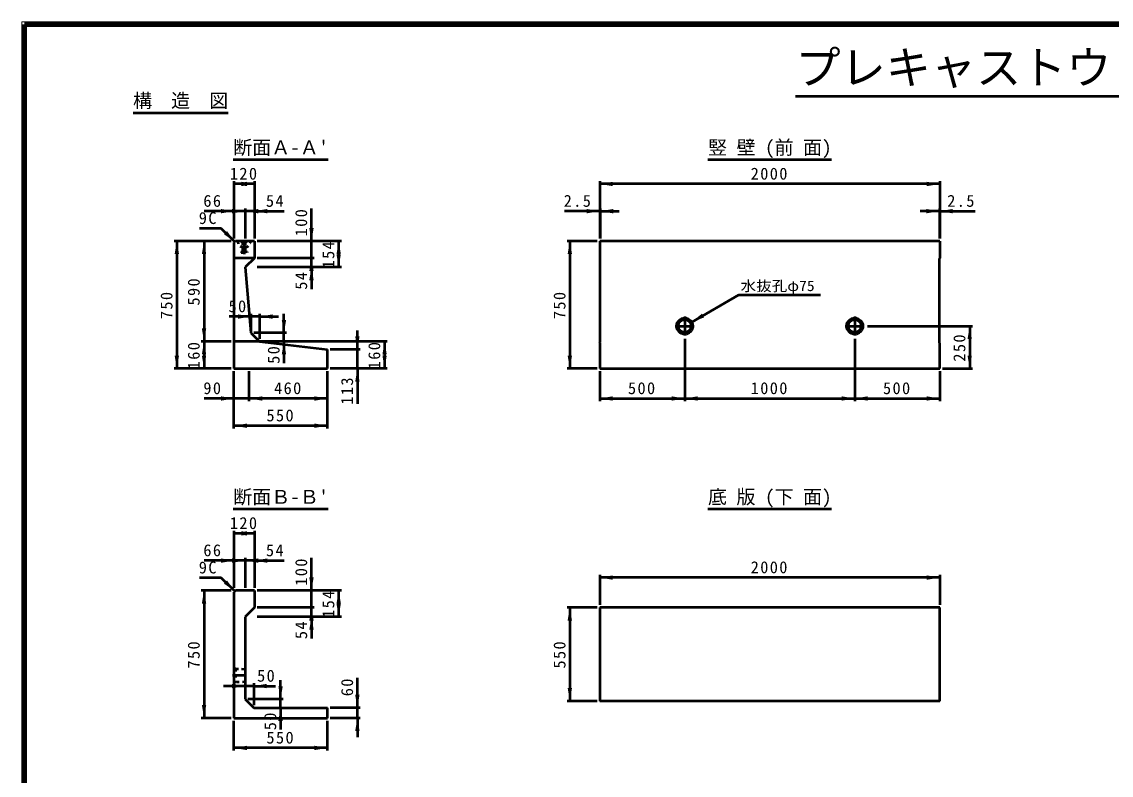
# Model space of a CAD drawing. Units: millimetres, scale not verified. Extents: x 100 to 4105, y 100 to 2870.
# Drawn here: x 100 to 2102, y 1485 to 2870 of the extents above; entities that cross this region are included whole.
import ezdxf
from ezdxf.enums import TextEntityAlignment as Align

# ---------------------------------------------------------------- set-up
doc = ezdxf.new("R2010")
doc.units = ezdxf.units.MM
doc.header["$LTSCALE"] = 5
doc.linetypes.add('USER2', pattern=[13.4, 10, -1.2, 1, -1.2])
doc.linetypes.add('USER3', pattern=[2.2, 1, -1.2])
doc.layers.add('V-nasSTD', color=7, linetype='Continuous', lineweight=50)
doc.styles.add('ＭＳ ゴシック', font='')
doc.styles.get('ＭＳ ゴシック').set_extended_font_data('MS Gothic')

msp = doc.modelspace()

# ---------------------------------------------------------------- hatches: boundary and pattern name
at = {"layer": 'V-nasSTD'}
for points in [[(513.993, 2571.86), (513.993, 2567.86), (489.993, 2571.86), (513.993, 2575.86)], [(503.493, 2571.86), (503.493, 2575.86), (527.493, 2571.86), (503.493, 2567.86)], [(1186.368, 2571.86), (1186.368, 2567.86), (1162.368, 2571.86), (1186.368, 2575.86)], [(1763.368, 2571.86), (1763.368, 2575.86), (1787.368, 2571.86), (1763.368, 2567.86)], [(465.993, 2521.86), (465.993, 2517.86), (489.993, 2521.86), (465.993, 2525.86)], [(486.618, 2521.86), (486.618, 2517.86), (510.618, 2521.86), (486.618, 2525.86)], [(534.618, 2521.86), (534.618, 2517.86), (510.618, 2521.86), (534.618, 2525.86)], [(551.493, 2521.86), (551.493, 2517.86), (527.493, 2521.86), (551.493, 2525.86)], [(1138.368, 2521.86), (1138.368, 2525.86), (1162.368, 2521.86), (1138.368, 2517.86)], [(1187.149, 2521.86), (1187.149, 2517.86), (1163.149, 2521.86), (1187.149, 2525.86)], [(1762.586, 2521.86), (1762.586, 2517.86), (1786.586, 2521.86), (1762.586, 2525.86)], [(1811.368, 2521.86), (1811.368, 2525.86), (1787.368, 2521.86), (1811.368, 2517.86)], [(474.428, 2482.425), (477.257, 2485.253), (491.399, 2465.454), (471.6, 2479.596)], [(632.493, 2490.86), (636.493, 2490.86), (632.493, 2466.86), (628.493, 2490.86)], [(384.993, 2442.86), (380.993, 2442.86), (384.993, 2466.86), (388.993, 2442.86)], [(434.993, 2442.86), (430.993, 2442.86), (434.993, 2466.86), (438.993, 2442.86)], [(682.493, 2442.86), (686.493, 2442.86), (682.493, 2466.86), (678.493, 2442.86)], [(1107.368, 2442.86), (1103.368, 2442.86), (1107.368, 2466.86), (1111.368, 2442.86)], [(632.493, 2411.61), (636.493, 2411.61), (632.493, 2435.61), (628.493, 2411.61)], [(682.493, 2442.735), (686.493, 2442.735), (682.493, 2418.735), (678.493, 2442.735)], [(632.493, 2394.735), (636.493, 2394.735), (632.493, 2418.735), (628.493, 2394.735)], [(497.243, 2328.11), (497.243, 2324.11), (521.243, 2328.11), (497.243, 2332.11)], [(560.868, 2328.11), (560.868, 2332.11), (536.868, 2328.11), (560.868, 2324.11)], [(1352.257, 2330.032), (1354.257, 2326.568), (1331.473, 2318.032), (1350.257, 2333.496)], [(434.993, 2306.485), (438.993, 2306.485), (434.993, 2282.485), (430.993, 2306.485)], [(581.868, 2322.11), (577.868, 2322.11), (581.868, 2298.11), (585.868, 2322.11)], [(1842.368, 2286.61), (1846.368, 2286.61), (1842.368, 2310.61), (1838.368, 2286.61)], [(716.868, 2291.798), (712.868, 2291.798), (716.868, 2267.798), (720.868, 2291.798)], [(434.993, 2258.485), (430.993, 2258.485), (434.993, 2282.485), (438.993, 2258.485)], [(581.868, 2258.485), (585.868, 2258.485), (581.868, 2282.485), (577.868, 2258.485)], [(766.868, 2258.485), (762.868, 2258.485), (766.868, 2282.485), (770.868, 2258.485)], [(384.993, 2256.485), (388.993, 2256.485), (384.993, 2232.485), (380.993, 2256.485)], [(434.993, 2256.485), (438.993, 2256.485), (434.993, 2232.485), (430.993, 2256.485)], [(766.868, 2256.485), (770.868, 2256.485), (766.868, 2232.485), (762.868, 2256.485)], [(1107.368, 2256.485), (1111.368, 2256.485), (1107.368, 2232.485), (1103.368, 2256.485)], [(1842.368, 2256.485), (1838.368, 2256.485), (1842.368, 2232.485), (1846.368, 2256.485)], [(716.868, 2208.485), (720.868, 2208.485), (716.868, 2232.485), (712.868, 2208.485)], [(465.993, 2177.485), (465.993, 2173.485), (489.993, 2177.485), (465.993, 2181.485)], [(542.118, 2177.485), (542.118, 2173.485), (518.118, 2177.485), (542.118, 2181.485)], [(637.868, 2177.485), (637.868, 2181.485), (661.868, 2177.485), (637.868, 2173.485)], [(1186.368, 2177.485), (1186.368, 2173.485), (1162.368, 2177.485), (1186.368, 2181.485)], [(1294.618, 2177.485), (1294.618, 2181.485), (1318.618, 2177.485), (1294.618, 2173.485)], [(1342.618, 2177.485), (1342.618, 2173.485), (1318.618, 2177.485), (1342.618, 2181.485)], [(1607.118, 2177.485), (1607.118, 2181.485), (1631.118, 2177.485), (1607.118, 2173.485)], [(1655.118, 2177.485), (1655.118, 2173.485), (1631.118, 2177.485), (1655.118, 2181.485)], [(1763.368, 2177.485), (1763.368, 2181.485), (1787.368, 2177.485), (1763.368, 2173.485)], [(513.993, 2127.485), (513.993, 2123.485), (489.993, 2127.485), (513.993, 2131.485)], [(637.868, 2127.485), (637.868, 2131.485), (661.868, 2127.485), (637.868, 2123.485)], [(513.993, 1929.531), (513.993, 1925.531), (489.993, 1929.531), (513.993, 1933.531)], [(503.493, 1929.531), (503.493, 1933.531), (527.493, 1929.531), (503.493, 1925.531)], [(465.993, 1879.531), (465.993, 1875.531), (489.993, 1879.531), (465.993, 1883.531)], [(486.618, 1879.531), (486.618, 1875.531), (510.618, 1879.531), (486.618, 1883.531)], [(534.618, 1879.531), (534.618, 1875.531), (510.618, 1879.531), (534.618, 1883.531)], [(551.493, 1879.531), (551.493, 1875.531), (527.493, 1879.531), (551.493, 1883.531)], [(474.428, 1840.096), (477.257, 1842.924), (491.399, 1823.125), (471.6, 1837.267)], [(632.493, 1848.531), (636.493, 1848.531), (632.493, 1824.531), (628.493, 1848.531)], [(1186.368, 1848.281), (1186.368, 1844.281), (1162.368, 1848.281), (1186.368, 1852.281)], [(1763.368, 1848.281), (1763.368, 1852.281), (1787.368, 1848.281), (1763.368, 1844.281)], [(434.993, 1800.531), (430.993, 1800.531), (434.993, 1824.531), (438.993, 1800.531)], [(682.493, 1800.531), (686.493, 1800.531), (682.493, 1824.531), (678.493, 1800.531)], [(632.493, 1769.281), (636.493, 1769.281), (632.493, 1793.281), (628.493, 1769.281)], [(682.493, 1800.406), (686.493, 1800.406), (682.493, 1776.406), (678.493, 1800.406)], [(1107.368, 1769.281), (1103.368, 1769.281), (1107.368, 1793.281), (1111.368, 1769.281)], [(632.493, 1752.406), (636.493, 1752.406), (632.493, 1776.406), (628.493, 1752.406)], [(486.618, 1648.906), (486.618, 1644.906), (510.618, 1648.906), (486.618, 1652.906)], [(550.243, 1648.906), (550.243, 1652.906), (526.243, 1648.906), (550.243, 1644.906)], [(575.618, 1648.531), (571.618, 1648.531), (575.618, 1624.531), (579.618, 1648.531)], [(1107.368, 1645.406), (1111.368, 1645.406), (1107.368, 1621.406), (1103.368, 1645.406)], [(716.868, 1632.906), (720.868, 1632.906), (716.868, 1608.906), (712.868, 1632.906)], [(434.993, 1614.156), (438.993, 1614.156), (434.993, 1590.156), (430.993, 1614.156)], [(575.618, 1584.906), (579.618, 1584.906), (575.618, 1608.906), (571.618, 1584.906)], [(716.868, 1566.156), (712.868, 1566.156), (716.868, 1590.156), (720.868, 1566.156)], [(513.993, 1535.156), (513.993, 1531.156), (489.993, 1535.156), (513.993, 1539.156)], [(637.868, 1535.156), (637.868, 1539.156), (661.868, 1535.156), (637.868, 1531.156)]]:
    msp.add_hatch(color=256, dxfattribs=at).paths.add_polyline_path(points)

# ---------------------------------------------------------------- linework, layer by layer
at = {"layer": 'V-nasSTD', "lineweight": 100}
for p, q in [((105, 2865), (105, 105)), ((4100, 2865), (105, 2865))]:
    msp.add_line(p, q, dxfattribs=at)
at = {"layer": 'V-nasSTD'}
for p, q in [((1521.892, 2733.465), (2683.108, 2733.465)), ((304.446, 2702.88), (479.446, 2702.88)), ((488.43, 2616.86), (663.43, 2616.86)), ((1361.118, 2616.86), (1588.618, 2616.86)), ((489.993, 2576.86), (489.993, 2471.86)), ((527.493, 2571.86), (489.993, 2571.86)), ((527.493, 2576.86), (527.493, 2471.86)), ((1162.368, 2576.86), (1162.368, 2471.86)), ((1787.368, 2571.86), (1162.368, 2571.86)), ((1787.368, 2576.86), (1787.368, 2471.86)), ((510.618, 2526.86), (510.618, 2471.86)), ((632.493, 2466.86), (632.493, 2526.86)), ((1163.149, 2526.86), (1163.149, 2471.86)), ((1786.586, 2526.86), (1786.586, 2471.86)), ((489.993, 2521.86), (434.993, 2521.86)), ((510.618, 2521.86), (489.993, 2521.86)), ((527.493, 2521.86), (510.618, 2521.86)), ((527.493, 2521.86), (582.493, 2521.86)), ((1162.368, 2521.86), (1097.368, 2521.86)), ((1163.149, 2521.86), (1162.368, 2521.86)), ((1163.149, 2521.86), (1198.149, 2521.86)), ((1786.586, 2521.86), (1751.586, 2521.86)), ((1786.586, 2521.86), (1787.368, 2521.86)), ((1787.368, 2521.86), (1852.368, 2521.86)), ((466.65, 2490.203), (426.65, 2490.203)), ((491.399, 2465.454), (466.65, 2490.203)), ((484.993, 2466.86), (379.993, 2466.86)), ((384.993, 2466.86), (384.993, 2232.485)), ((434.993, 2466.86), (434.993, 2282.485)), ((492.805, 2466.86), (489.993, 2464.048)), ((489.993, 2464.048), (489.993, 2232.485)), ((527.493, 2466.86), (492.805, 2466.86)), ((527.493, 2466.86), (527.493, 2435.61)), ((687.493, 2466.86), (532.493, 2466.86)), ((632.493, 2435.61), (632.493, 2466.86)), ((682.493, 2418.735), (682.493, 2466.86)), ((1157.368, 2466.86), (1102.368, 2466.86)), ((1107.368, 2466.86), (1107.368, 2232.485)), ((1787.368, 2466.86), (1162.368, 2466.86)), ((1162.368, 2466.86), (1162.368, 2435.61)), ((1787.368, 2466.86), (1787.368, 2435.61)), ((527.493, 2435.61), (489.993, 2435.61)), ((527.493, 2435.61), (510.618, 2418.735)), ((637.493, 2435.61), (532.493, 2435.61)), ((632.493, 2418.735), (632.493, 2435.61)), ((1162.368, 2435.61), (1163.149, 2434.829)), ((1163.149, 2280.142), (1163.149, 2434.829)), ((1787.368, 2435.61), (1786.586, 2434.829)), ((1786.586, 2280.142), (1786.586, 2434.829)), ((510.618, 2418.735), (521.243, 2298.11)), ((687.493, 2418.735), (532.493, 2418.735)), ((632.493, 2418.735), (632.493, 2378.735)), ((1418.075, 2368.032), (1331.473, 2318.032)), ((1418.075, 2368.032), (1568.075, 2368.032)), ((521.243, 2328.11), (481.243, 2328.11)), ((521.243, 2333.11), (521.243, 2298.11)), ((536.868, 2328.11), (521.243, 2328.11)), ((536.868, 2333.11), (536.868, 2287.485)), ((536.868, 2328.11), (571.868, 2328.11)), ((581.868, 2298.11), (581.868, 2333.11)), ((1654.368, 2310.61), (1847.368, 2310.61)), ((1842.368, 2310.61), (1842.368, 2232.485)), ((521.243, 2298.11), (536.868, 2282.485)), ((586.868, 2298.11), (526.243, 2298.11)), ((581.868, 2282.485), (581.868, 2298.11)), ((716.868, 2267.798), (716.868, 2302.798)), ((1318.618, 2287.485), (1318.618, 2172.485)), ((1631.118, 2287.485), (1631.118, 2172.485)), ((484.993, 2282.485), (429.993, 2282.485)), ((434.993, 2282.485), (434.993, 2232.485)), ((536.868, 2282.485), (489.993, 2282.485)), ((771.868, 2282.485), (536.868, 2282.485)), ((536.868, 2282.485), (661.868, 2267.798)), ((581.868, 2282.485), (581.868, 2242.485)), ((661.868, 2232.485), (661.868, 2267.798)), ((721.868, 2267.798), (666.868, 2267.798)), ((716.868, 2232.485), (716.868, 2267.798)), ((766.868, 2282.485), (766.868, 2232.485)), ((1162.368, 2279.36), (1163.149, 2280.142)), ((1162.368, 2279.36), (1162.368, 2232.485)), ((1787.368, 2279.36), (1786.586, 2280.142)), ((1787.368, 2232.485), (1787.368, 2279.36)), ((484.993, 2232.485), (379.993, 2232.485)), ((489.993, 2232.485), (661.868, 2232.485)), ((489.993, 2122.485), (489.993, 2227.485)), ((518.118, 2172.485), (518.118, 2227.485)), ((661.868, 2122.485), (661.868, 2227.485)), ((771.868, 2232.485), (666.868, 2232.485)), ((716.868, 2232.485), (716.868, 2167.485)), ((1157.368, 2232.485), (1102.368, 2232.485)), ((1162.368, 2232.485), (1787.368, 2232.485)), ((1162.368, 2227.485), (1162.368, 2172.485)), ((1787.368, 2227.485), (1787.368, 2172.485)), ((1792.368, 2232.485), (1847.368, 2232.485)), ((489.993, 2177.485), (434.993, 2177.485)), ((518.118, 2177.485), (489.993, 2177.485)), ((661.868, 2177.485), (518.118, 2177.485)), ((1162.368, 2177.485), (1318.618, 2177.485)), ((1318.618, 2177.485), (1631.118, 2177.485)), ((1631.118, 2177.485), (1787.368, 2177.485)), ((661.868, 2127.485), (489.993, 2127.485)), ((488.43, 1974.531), (663.43, 1974.531)), ((1361.118, 1974.531), (1588.618, 1974.531)), ((489.993, 1934.531), (489.993, 1829.531)), ((527.493, 1929.531), (489.993, 1929.531)), ((527.493, 1934.531), (527.493, 1829.531)), ((510.618, 1884.531), (510.618, 1829.531)), ((632.493, 1824.531), (632.493, 1884.531)), ((489.993, 1879.531), (434.993, 1879.531)), ((510.618, 1879.531), (489.993, 1879.531)), ((527.493, 1879.531), (510.618, 1879.531)), ((527.493, 1879.531), (582.493, 1879.531)), ((466.65, 1847.874), (426.65, 1847.874)), ((491.399, 1823.125), (466.65, 1847.874)), ((1162.368, 1853.281), (1162.368, 1798.281)), ((1787.368, 1848.281), (1162.368, 1848.281)), ((1787.368, 1853.281), (1787.368, 1798.281)), ((484.993, 1824.531), (429.993, 1824.531)), ((434.993, 1824.531), (434.993, 1590.156)), ((492.805, 1824.531), (489.993, 1821.719)), ((527.493, 1824.531), (492.805, 1824.531)), ((527.493, 1824.531), (527.493, 1793.281)), ((687.493, 1824.531), (532.493, 1824.531)), ((632.493, 1793.281), (632.493, 1824.531)), ((682.493, 1776.406), (682.493, 1824.531)), ((489.993, 1821.719), (489.993, 1590.156)), ((527.493, 1793.281), (510.618, 1776.406)), ((637.493, 1793.281), (532.493, 1793.281)), ((632.493, 1776.406), (632.493, 1793.281)), ((1157.368, 1793.281), (1102.368, 1793.281)), ((1107.368, 1793.281), (1107.368, 1621.406)), ((1162.368, 1793.281), (1162.368, 1621.406)), ((1787.368, 1793.281), (1162.368, 1793.281)), ((1787.368, 1621.406), (1787.368, 1793.281)), ((510.618, 1776.406), (510.618, 1624.531)), ((687.493, 1776.406), (532.493, 1776.406)), ((632.493, 1776.406), (632.493, 1736.406)), ((716.868, 1608.906), (716.868, 1663.906)), ((510.618, 1648.906), (470.618, 1648.906)), ((526.243, 1648.906), (510.618, 1648.906)), ((526.243, 1653.906), (526.243, 1613.906)), ((526.243, 1648.906), (566.243, 1648.906)), ((575.618, 1624.531), (575.618, 1659.531)), ((510.618, 1624.531), (526.243, 1608.906)), ((580.618, 1624.531), (515.618, 1624.531)), ((575.618, 1608.906), (575.618, 1624.531)), ((526.243, 1608.906), (661.868, 1608.906)), ((575.618, 1608.906), (575.618, 1568.906)), ((661.868, 1590.156), (661.868, 1608.906)), ((721.868, 1608.906), (666.868, 1608.906)), ((716.868, 1590.156), (716.868, 1608.906)), ((1157.368, 1621.406), (1102.368, 1621.406)), ((1787.368, 1621.406), (1162.368, 1621.406)), ((484.993, 1590.156), (429.993, 1590.156)), ((489.993, 1590.156), (661.868, 1590.156)), ((489.993, 1530.156), (489.993, 1585.156)), ((661.868, 1530.156), (661.868, 1585.156)), ((721.868, 1590.156), (666.868, 1590.156)), ((716.868, 1590.156), (716.868, 1555.156)), ((661.868, 1535.156), (489.993, 1535.156))]:
    msp.add_line(p, q, dxfattribs=at)
at = {"layer": 'V-nasSTD', "linetype": 'USER3'}
for p, q in [((504.836, 2463.735), (504.836, 2466.86)), ((504.836, 2466.86), (512.649, 2466.86)), ((504.836, 2463.735), (512.649, 2463.735)), ((504.836, 2463.735), (506.555, 2463.11)), ((506.555, 2447.485), (506.555, 2463.11)), ((506.555, 2463.11), (510.93, 2463.11)), ((510.93, 2463.11), (512.649, 2463.735)), ((510.93, 2447.485), (510.93, 2463.11)), ((512.649, 2463.735), (512.649, 2466.86)), ((503.274, 2447.173), (506.555, 2447.485)), ((503.274, 2447.173), (514.211, 2447.173)), ((503.274, 2447.173), (503.274, 2445.61)), ((503.274, 2445.61), (514.211, 2445.61)), ((510.93, 2447.485), (514.211, 2447.173)), ((514.211, 2447.173), (514.211, 2445.61)), ((493.118, 1680.781), (489.993, 1683.125)), ((493.118, 1680.781), (510.618, 1680)), ((493.118, 1680.781), (493.118, 1655.781)), ((493.118, 1655.781), (489.993, 1653.437)), ((510.618, 1656.562), (493.118, 1655.781))]:
    msp.add_line(p, q, dxfattribs=at)
at = {"layer": 'V-nasSTD', "linetype": 'USER2'}
for p, q in [((508.743, 2469.36), (508.743, 2443.11)), ((1318.618, 2327.954), (1318.618, 2293.267)), ((1631.118, 2327.954), (1631.118, 2293.267)), ((1301.274, 2310.61), (1335.961, 2310.61)), ((1613.774, 2310.61), (1648.461, 2310.61)), ((513.118, 1668.281), (487.493, 1668.281))]:
    msp.add_line(p, q, dxfattribs=at)
at = {"layer": 'V-nasSTD', "lineweight": 13}
msp.add_lwpolyline([(100, 100), (100, 2870), (4105, 2870), (4105, 100)], close=True, dxfattribs=at)
at = {"layer": 'V-nasSTD'}
for centre, radius in [((1318.618, 2310.61), 14.844), ((1318.618, 2310.61), 12.5), ((1631.118, 2310.61), 14.844), ((1631.118, 2310.61), 12.5), ((1318.618, 2310.61), 11.719), ((1631.118, 2310.61), 11.719)]:
    msp.add_circle(centre, radius, dxfattribs=at)
at = {"layer": 'V-nasSTD', "linetype": 'USER3'}
msp.add_arc((508.743, 2467.177), 12.035, 181.5077, 358.4923, dxfattribs=at)

# ---------------------------------------------------------------- texts
at = {"layer": 'V-nasSTD', "style": 'ＭＳ ゴシック'}
for s, height, p in [('プレキャストウォール  Ｈ=750', 60.81, (2102.5, 2816.409)), ('構\u3000造\u3000図', 25.66, (391.946, 2737.88)), ("断面Ａ-Ａ'", 25.66, (575.93, 2651.86)), ('竪 壁 (前 面)', 25.66, (1474.868, 2651.86)), ("断面Ｂ-Ｂ'", 25.66, (575.93, 2009.531)), ('底 版 (下 面)', 25.66, (1474.868, 2009.531))]:
    msp.add_text(s, height=height, dxfattribs=at).set_placement(p, align=Align.TOP_CENTER)
at = {"layer": 'V-nasSTD', "style": 'ＭＳ ゴシック', "width": 1.1}
msp.add_text('水抜孔φ75', height=19.06, dxfattribs=at).set_placement((1489.325, 2394.032), align=Align.TOP_CENTER)
at = {"layer": 'V-nasSTD', "char_height": 21.99, "attachment_point": 2, "style": 'ＭＳ ゴシック'}
for s, insert in [('\\T1.17;120', (508.743, 2601.86)), ('\\T1.17;2000', (1474.868, 2601.86)), ('\\T1.17;66', (451.243, 2551.86)), ('\\T1.17;54', (566.243, 2551.86)), ('\\T1.17;2.5', (1122.368, 2551.86)), ('\\T1.17;2.5', (1827.368, 2551.86)), ('\\T1.17;9C', (442.9, 2520.203)), ('\\T1.17;50', (497.493, 2358.11)), ('\\T1.17;90', (451.243, 2207.485)), ('\\T1.17;460', (589.993, 2207.485)), ('\\T1.17;500', (1240.493, 2207.485)), ('\\T1.17;1000', (1474.868, 2207.485)), ('\\T1.17;500', (1709.243, 2207.485)), ('\\T1.17;550', (575.93, 2157.485)), ('\\T1.17;120', (508.743, 1959.531)), ('\\T1.17;66', (451.243, 1909.531)), ('\\T1.17;54', (566.243, 1909.531)), ('\\T1.17;9C', (442.9, 1877.874)), ('\\T1.17;2000', (1474.868, 1878.281)), ('\\T1.17;50', (549.993, 1678.906)), ('\\T1.17;550', (575.93, 1565.156))]:
    msp.add_mtext(s, dxfattribs=dict(at, insert=insert))
at = {"layer": 'V-nasSTD', "char_height": 21.99, "attachment_point": 2, "rotation": 90, "style": 'ＭＳ ゴシック'}
for s, insert in [('\\T1.17;100', (602.493, 2501.86)), ('\\T1.17;154', (652.493, 2442.798)), ('\\T1.17;54', (602.493, 2394.985)), ('\\T1.17;590', (404.993, 2374.673)), ('\\T1.17;750', (354.993, 2349.673)), ('\\T1.17;750', (1077.368, 2349.673)), ('\\T1.17;250', (1812.368, 2271.548)), ('\\T1.17;160', (404.993, 2257.485)), ('\\T1.17;50', (551.868, 2258.735)), ('\\T1.17;160', (736.868, 2257.485)), ('\\T1.17;113', (686.868, 2192.485)), ('\\T1.17;100', (602.493, 1859.531)), ('\\T1.17;154', (652.493, 1800.469)), ('\\T1.17;54', (602.493, 1752.656)), ('\\T1.17;750', (404.993, 1707.344)), ('\\T1.17;550', (1077.368, 1707.344)), ('\\T1.17;60', (686.868, 1647.656)), ('\\T1.17;50', (545.618, 1585.156))]:
    msp.add_mtext(s, dxfattribs=dict(at, insert=insert))

doc.saveas('drawing.dxf')
